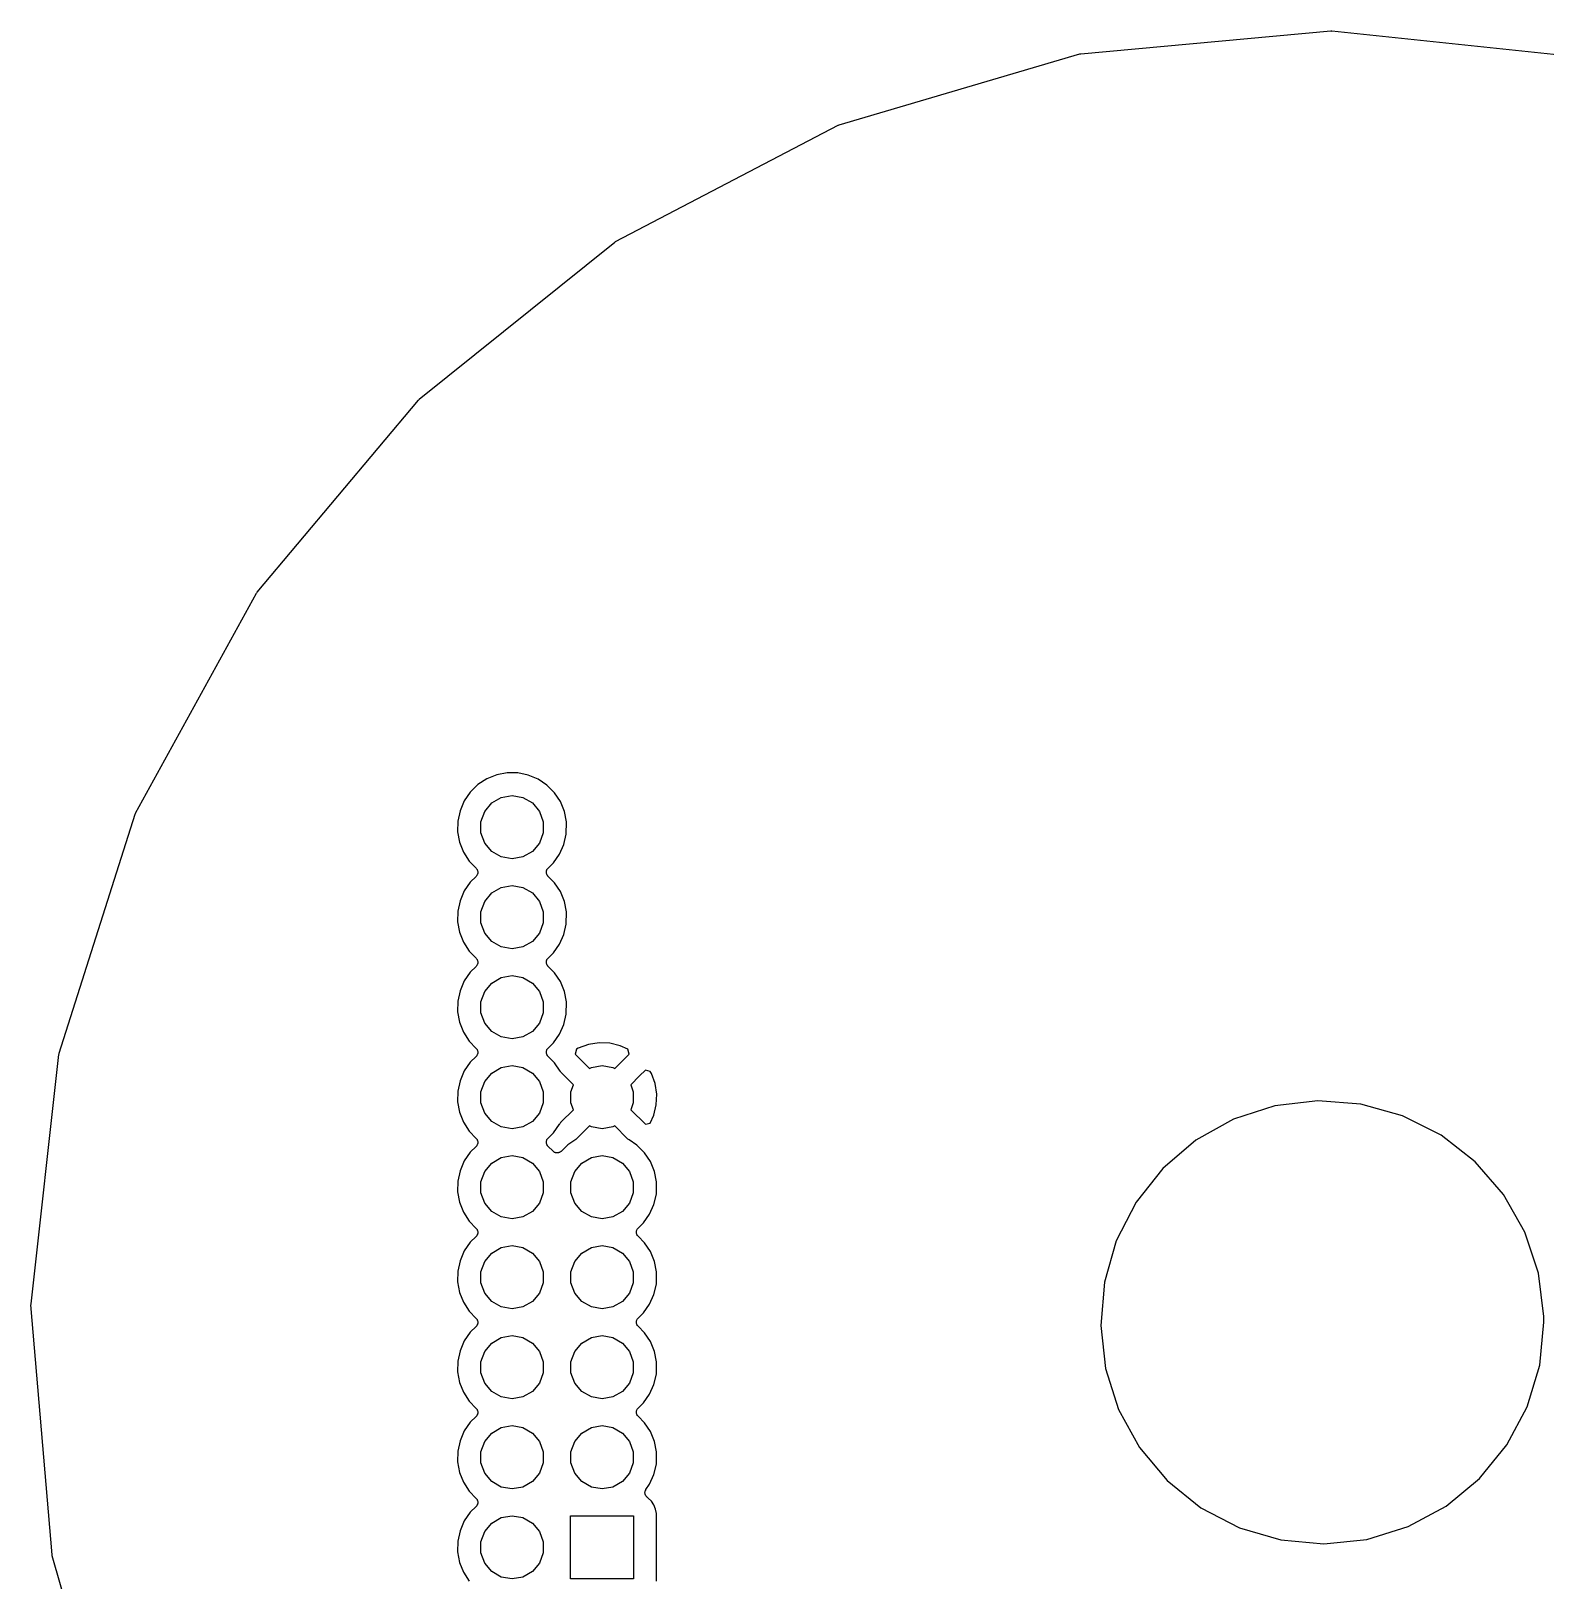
# Model space of a CAD drawing. Extents: x 171.3 to 228.7, y -128.7 to -71.3.
# Drawn here: x 171.31 to 204.95, y -105.73 to -71.31 of the extents above; entities that cross this region are included whole.
import ezdxf

# ---------------------------------------------------------------- set-up
doc = ezdxf.new("R2010")
doc.units = 0
doc.header["$MEASUREMENT"] = 0
doc.layers.add('BLACK', color=7, linetype='CONTINUOUS')

msp = doc.modelspace()

# ---------------------------------------------------------------- linework, layer by layer
at = {"layer": 'Black'}
for p, q in [((194.636, -71.8145), (200.188, -71.3092)), ((200.188, -71.3092), (200.2, -71.3103)), ((200.2, -71.3103), (200.213, -71.3094)), ((200.213, -71.3094), (205.757, -71.8921)), ((189.264, -73.3932), (194.612, -71.8191)), ((194.612, -71.8191), (194.624, -71.8177)), ((194.624, -71.8177), (194.636, -71.8145)), ((184.3, -75.9853), (189.241, -73.4024)), ((189.241, -73.4024), (189.252, -73.3987)), ((189.252, -73.3987), (189.264, -73.3932)), ((179.935, -79.4921), (184.279, -75.9989)), ((184.279, -75.9989), (184.29, -75.9929)), ((184.29, -75.9929), (184.3, -75.9853)), ((179.917, -79.5095), (179.926, -79.5015)), ((179.926, -79.5015), (179.935, -79.4921)), ((176.333, -83.7801), (179.917, -79.5095)), ((173.634, -88.6859), (176.319, -83.8005)), ((176.319, -83.8005), (176.327, -83.7908)), ((176.327, -83.7908), (176.333, -83.7801)), ((181.239, -88.054), (181.07, -88.2198)), ((181.438, -87.9243), (181.239, -88.054)), ((181.657, -87.8355), (181.438, -87.9243)), ((181.89, -87.7911), (181.657, -87.8355)), ((182.127, -87.7928), (181.89, -87.7911)), ((182.359, -87.8404), (182.127, -87.7928)), ((182.577, -87.9322), (182.359, -87.8404)), ((182.774, -88.0647), (182.577, -87.9322)), ((182.941, -88.2328), (182.774, -88.0647)), ((180.936, -88.4152), (180.843, -88.633)), ((181.07, -88.2198), (180.936, -88.4152)), ((181.548, -88.4617), (181.76, -88.3397)), ((181.76, -88.3397), (182, -88.2973)), ((182, -88.2973), (182.24, -88.3397)), ((182.24, -88.3397), (182.452, -88.4617)), ((183.072, -88.4301), (182.941, -88.2328)), ((183.162, -88.6492), (183.072, -88.4301)), ((171.938, -94.0226), (173.624, -88.7086)), ((173.624, -88.7086), (173.63, -88.6976)), ((173.63, -88.6976), (173.634, -88.6859)), ((180.843, -88.633), (180.794, -88.8647)), ((181.308, -88.878), (181.391, -88.6487)), ((181.391, -88.6487), (181.548, -88.4617)), ((182.452, -88.4617), (182.609, -88.6487)), ((182.609, -88.6487), (182.692, -88.878)), ((183.208, -88.8807), (183.162, -88.6492)), ((180.794, -88.8647), (180.79, -89.1016)), ((180.79, -89.1016), (180.833, -89.3346)), ((181.308, -89.122), (181.308, -88.878)), ((181.391, -89.3513), (181.308, -89.122)), ((182.692, -89.122), (182.609, -89.3513)), ((182.692, -88.878), (182.692, -89.122)), ((183.204, -89.153), (183.208, -88.8807)), ((180.833, -89.3346), (180.92, -89.5548)), ((181.548, -89.5383), (181.391, -89.3513)), ((182.609, -89.3513), (182.452, -89.5383)), ((183.055, -89.5996), (183.152, -89.3832)), ((183.152, -89.3832), (183.204, -89.153)), ((180.92, -89.5548), (181.049, -89.754)), ((181.049, -89.754), (181.203, -89.9134)), ((181.76, -89.6603), (181.548, -89.5383)), ((182, -89.7027), (181.76, -89.6603)), ((182.24, -89.6603), (182, -89.7027)), ((182.452, -89.5383), (182.24, -89.6603)), ((182.8, -89.9067), (182.919, -89.7932)), ((182.919, -89.7932), (183.055, -89.5996)), ((181.2, -90.0924), (181.07, -90.2198)), ((181.206, -90.0837), (181.2, -90.0924)), ((181.203, -89.9134), (181.209, -89.9223)), ((181.214, -90.0763), (181.206, -90.0837)), ((181.209, -89.9223), (181.216, -89.9299)), ((181.219, -90.0659), (181.214, -90.0763)), ((181.216, -89.9299), (181.221, -89.9404)), ((181.226, -90.0565), (181.219, -90.0659)), ((181.221, -89.9404), (181.227, -89.95)), ((181.229, -90.0462), (181.226, -90.0565)), ((181.227, -89.95), (181.23, -89.9604)), ((181.233, -90.0367), (181.229, -90.0462)), ((181.23, -89.9604), (181.234, -89.9701)), ((181.235, -90.0252), (181.233, -90.0367)), ((181.234, -89.9701), (181.235, -89.9816)), ((181.235, -89.9816), (181.238, -89.9928)), ((181.238, -90.014), (181.235, -90.0252)), ((181.238, -89.9928), (181.237, -90.0034)), ((181.237, -90.0034), (181.238, -90.014)), ((182.761, -89.9846), (182.764, -89.9752)), ((182.762, -89.997), (182.761, -89.9846)), ((182.761, -90.0093), (182.762, -89.997)), ((182.763, -90.0188), (182.761, -90.0093)), ((182.764, -90.0286), (182.763, -90.0188)), ((182.764, -89.9752), (182.765, -89.9654)), ((182.769, -90.04), (182.764, -90.0286)), ((182.765, -89.9654), (182.77, -89.9542)), ((182.772, -90.052), (182.769, -90.04)), ((182.77, -89.9542), (182.773, -89.9422)), ((182.777, -90.06), (182.772, -90.052)), ((182.773, -89.9422), (182.779, -89.9344)), ((182.781, -90.069), (182.777, -90.06)), ((182.779, -89.9344), (182.783, -89.9255)), ((182.79, -90.078), (182.781, -90.069)), ((182.783, -89.9255), (182.792, -89.9167)), ((182.797, -90.0882), (182.79, -90.078)), ((182.792, -89.9167), (182.8, -89.9067)), ((182.941, -90.2328), (182.797, -90.0882)), ((180.936, -90.4152), (180.843, -90.633)), ((181.07, -90.2198), (180.936, -90.4152)), ((181.391, -90.6487), (181.548, -90.4617)), ((181.548, -90.4617), (181.76, -90.3397)), ((181.76, -90.3397), (182, -90.2973)), ((182, -90.2973), (182.24, -90.3397)), ((182.24, -90.3397), (182.452, -90.4617)), ((182.452, -90.4617), (182.609, -90.6487)), ((183.072, -90.4301), (182.941, -90.2328)), ((183.162, -90.6492), (183.072, -90.4301)), ((180.843, -90.633), (180.794, -90.8647)), ((181.308, -90.878), (181.391, -90.6487)), ((182.609, -90.6487), (182.692, -90.878)), ((183.208, -90.8807), (183.162, -90.6492)), ((180.794, -90.8647), (180.79, -91.1016)), ((180.79, -91.1016), (180.833, -91.3346)), ((181.308, -91.122), (181.308, -90.878)), ((181.391, -91.3513), (181.308, -91.122)), ((182.692, -91.122), (182.609, -91.3513)), ((182.692, -90.878), (182.692, -91.122)), ((183.152, -91.3832), (183.204, -91.153)), ((183.204, -91.153), (183.208, -90.8807)), ((180.833, -91.3346), (180.92, -91.5548)), ((181.548, -91.5383), (181.391, -91.3513)), ((181.76, -91.6603), (181.548, -91.5383)), ((182.452, -91.5383), (182.24, -91.6603)), ((182.609, -91.3513), (182.452, -91.5383)), ((183.055, -91.5996), (183.152, -91.3832)), ((180.92, -91.5548), (181.049, -91.754)), ((181.049, -91.754), (181.203, -91.9134)), ((182, -91.7027), (181.76, -91.6603)), ((182.24, -91.6603), (182, -91.7027)), ((182.8, -91.9067), (182.919, -91.7932)), ((182.919, -91.7932), (183.055, -91.5996)), ((181.07, -92.2198), (180.936, -92.4152)), ((181.2, -92.0924), (181.07, -92.2198)), ((181.206, -92.0837), (181.2, -92.0924)), ((181.203, -91.9134), (181.209, -91.9223)), ((181.214, -92.0763), (181.206, -92.0837)), ((181.209, -91.9223), (181.216, -91.9299)), ((181.219, -92.0659), (181.214, -92.0763)), ((181.216, -91.9299), (181.221, -91.9404)), ((181.226, -92.0565), (181.219, -92.0659)), ((181.221, -91.9404), (181.227, -91.95)), ((181.229, -92.0462), (181.226, -92.0565)), ((181.227, -91.95), (181.23, -91.9604)), ((181.233, -92.0367), (181.229, -92.0462)), ((181.23, -91.9604), (181.234, -91.9701)), ((181.235, -92.0252), (181.233, -92.0367)), ((181.234, -91.9701), (181.235, -91.9816)), ((181.235, -91.9816), (181.238, -91.9928)), ((181.238, -92.014), (181.235, -92.0252)), ((181.238, -91.9928), (181.237, -92.0034)), ((181.237, -92.0034), (181.238, -92.014)), ((182.761, -91.9846), (182.764, -91.9752)), ((182.762, -91.997), (182.761, -91.9846)), ((182.761, -92.0093), (182.762, -91.997)), ((182.763, -92.0188), (182.761, -92.0093)), ((182.764, -92.0286), (182.763, -92.0188)), ((182.764, -91.9752), (182.765, -91.9654)), ((182.769, -92.04), (182.764, -92.0286)), ((182.765, -91.9654), (182.77, -91.9542)), ((182.772, -92.052), (182.769, -92.04)), ((182.77, -91.9542), (182.773, -91.9422)), ((182.777, -92.06), (182.772, -92.052)), ((182.773, -91.9422), (182.779, -91.9344)), ((182.781, -92.069), (182.777, -92.06)), ((182.779, -91.9344), (182.783, -91.9255)), ((182.79, -92.078), (182.781, -92.069)), ((182.783, -91.9255), (182.792, -91.9167)), ((182.797, -92.0882), (182.79, -92.078)), ((182.792, -91.9167), (182.8, -91.9067)), ((182.941, -92.2328), (182.797, -92.0882)), ((183.072, -92.4301), (182.941, -92.2328)), ((180.936, -92.4152), (180.843, -92.633)), ((181.391, -92.6487), (181.548, -92.4617)), ((181.548, -92.4617), (181.76, -92.3397)), ((181.76, -92.3397), (182, -92.2973)), ((182, -92.2973), (182.24, -92.3397)), ((182.24, -92.3397), (182.452, -92.4617)), ((182.452, -92.4617), (182.609, -92.6487)), ((183.162, -92.6492), (183.072, -92.4301)), ((180.794, -92.8647), (180.79, -93.1016)), ((180.843, -92.633), (180.794, -92.8647)), ((181.308, -92.878), (181.391, -92.6487)), ((181.308, -93.122), (181.308, -92.878)), ((182.609, -92.6487), (182.692, -92.878)), ((182.692, -92.878), (182.692, -93.122)), ((183.208, -92.8807), (183.162, -92.6492)), ((183.204, -93.153), (183.208, -92.8807)), ((180.79, -93.1016), (180.833, -93.3346)), ((181.391, -93.3513), (181.308, -93.122)), ((182.692, -93.122), (182.609, -93.3513)), ((183.152, -93.3832), (183.204, -93.153)), ((180.833, -93.3346), (180.92, -93.5548)), ((180.92, -93.5548), (181.049, -93.754)), ((181.548, -93.5383), (181.391, -93.3513)), ((181.76, -93.6603), (181.548, -93.5383)), ((182.452, -93.5383), (182.24, -93.6603)), ((182.609, -93.3513), (182.452, -93.5383)), ((182.919, -93.7932), (183.055, -93.5996)), ((183.055, -93.5996), (183.152, -93.3832)), ((181.049, -93.754), (181.203, -93.9134)), ((181.203, -93.9134), (181.209, -93.9223)), ((181.209, -93.9223), (181.216, -93.9299)), ((181.216, -93.9299), (181.221, -93.9404)), ((181.221, -93.9404), (181.227, -93.95)), ((181.227, -93.95), (181.23, -93.9604)), ((182, -93.7027), (181.76, -93.6603)), ((182.24, -93.6603), (182, -93.7027)), ((182.765, -93.9654), (182.77, -93.9542)), ((182.77, -93.9542), (182.773, -93.9422)), ((182.773, -93.9422), (182.779, -93.9344)), ((182.779, -93.9344), (182.783, -93.9255)), ((182.783, -93.9255), (182.792, -93.9167)), ((182.792, -93.9167), (182.8, -93.9067)), ((182.8, -93.9067), (182.919, -93.7932)), ((183.427, -93.9306), (183.399, -94.04)), ((183.471, -93.9073), (183.427, -93.9306)), ((183.697, -93.8245), (183.471, -93.9073)), ((183.933, -93.788), (183.697, -93.8245)), ((184.17, -93.7982), (183.933, -93.788)), ((184.402, -93.8545), (184.17, -93.7982)), ((184.574, -93.9347), (184.402, -93.8545)), ((184.601, -94.04), (184.574, -93.9347)), ((171.312, -99.587), (171.933, -94.0468)), ((171.933, -94.0468), (171.937, -94.0349)), ((171.937, -94.0349), (171.938, -94.0226)), ((181.07, -94.2198), (180.936, -94.4152)), ((181.2, -94.0924), (181.07, -94.2198)), ((181.206, -94.0837), (181.2, -94.0924)), ((181.214, -94.0763), (181.206, -94.0837)), ((181.219, -94.0659), (181.214, -94.0763)), ((181.226, -94.0565), (181.219, -94.0659)), ((181.229, -94.0462), (181.226, -94.0565)), ((181.233, -94.0367), (181.229, -94.0462)), ((181.23, -93.9604), (181.234, -93.9701)), ((181.235, -94.0252), (181.233, -94.0367)), ((181.234, -93.9701), (181.235, -93.9816)), ((181.235, -93.9816), (181.238, -93.9928)), ((181.238, -94.014), (181.235, -94.0252)), ((181.238, -93.9928), (181.237, -94.0034)), ((181.237, -94.0034), (181.238, -94.014)), ((181.76, -94.3397), (182, -94.2973)), ((182, -94.2973), (182.24, -94.3397)), ((182.761, -93.9846), (182.764, -93.9752)), ((182.762, -93.997), (182.761, -93.9846)), ((182.761, -94.0093), (182.762, -93.997)), ((182.763, -94.0188), (182.761, -94.0093)), ((182.764, -94.0286), (182.763, -94.0188)), ((182.764, -93.9752), (182.765, -93.9654)), ((182.769, -94.04), (182.764, -94.0286)), ((182.772, -94.052), (182.769, -94.04)), ((182.777, -94.06), (182.772, -94.052)), ((182.781, -94.069), (182.777, -94.06)), ((182.79, -94.078), (182.781, -94.069)), ((182.797, -94.0882), (182.79, -94.078)), ((182.941, -94.2328), (182.797, -94.0882)), ((183.066, -94.4221), (182.941, -94.2328)), ((183.399, -94.04), (183.721, -94.3619)), ((183.76, -94.3397), (184, -94.2973)), ((184, -94.2973), (184.24, -94.3397)), ((184.279, -94.3619), (184.601, -94.04)), ((180.843, -94.633), (180.794, -94.8647)), ((180.936, -94.4152), (180.843, -94.633)), ((181.391, -94.6487), (181.548, -94.4617)), ((181.548, -94.4617), (181.76, -94.3397)), ((182.24, -94.3397), (182.452, -94.4617)), ((182.452, -94.4617), (182.609, -94.6487)), ((183.075, -94.4312), (183.066, -94.4221)), ((183.082, -94.4416), (183.075, -94.4312)), ((183.364, -94.7235), (183.082, -94.4416)), ((183.721, -94.3619), (183.76, -94.3397)), ((184.24, -94.3397), (184.279, -94.3619)), ((184.831, -94.5277), (184.636, -94.7235)), ((184.96, -94.3992), (184.831, -94.5277)), ((184.831, -94.5277), (184.831, -94.5277)), ((184.831, -94.5277), (184.831, -94.5277)), ((185.069, -94.4271), (184.96, -94.3992)), ((185.093, -94.4706), (185.069, -94.4271)), ((185.176, -94.6975), (185.093, -94.4706)), ((180.794, -94.8647), (180.79, -95.1016)), ((181.308, -94.878), (181.391, -94.6487)), ((181.308, -95.122), (181.308, -94.878)), ((182.609, -94.6487), (182.692, -94.878)), ((182.692, -94.878), (182.692, -95.122)), ((183.308, -94.878), (183.364, -94.7235)), ((183.308, -95.122), (183.308, -94.878)), ((184.636, -94.7235), (184.692, -94.878)), ((184.692, -94.878), (184.692, -95.122)), ((185.212, -94.9326), (185.176, -94.6975)), ((185.202, -95.1703), (185.212, -94.9326)), ((180.79, -95.1016), (180.833, -95.3346)), ((180.833, -95.3346), (180.92, -95.5548)), ((181.391, -95.3513), (181.308, -95.122)), ((182.692, -95.122), (182.609, -95.3513)), ((183.083, -95.5573), (183.364, -95.2765)), ((183.364, -95.2765), (183.308, -95.122)), ((184.692, -95.122), (184.636, -95.2765)), ((184.636, -95.2765), (184.96, -95.6008)), ((185.146, -95.4015), (185.202, -95.1703)), ((198.943, -95.1914), (198.029, -95.4883)), ((199.897, -95.0776), (198.943, -95.1914)), ((200.855, -95.1513), (199.897, -95.0776)), ((201.78, -95.4097), (200.855, -95.1513)), ((180.92, -95.5548), (181.049, -95.754)), ((181.548, -95.5383), (181.391, -95.3513)), ((181.76, -95.6603), (181.548, -95.5383)), ((182, -95.7027), (181.76, -95.6603)), ((182.24, -95.6603), (182, -95.7027)), ((182.452, -95.5383), (182.24, -95.6603)), ((182.609, -95.3513), (182.452, -95.5383)), ((182.919, -95.7932), (183.055, -95.5996)), ((183.055, -95.5996), (183.057, -95.5955)), ((183.057, -95.5955), (183.058, -95.5945)), ((183.058, -95.5934), (183.07, -95.5763)), ((183.058, -95.5945), (183.058, -95.5934)), ((183.07, -95.5763), (183.082, -95.5589)), ((183.082, -95.5589), (183.083, -95.5582)), ((183.083, -95.5582), (183.083, -95.5573)), ((183.721, -95.6381), (183.439, -95.9201)), ((183.76, -95.6603), (183.721, -95.6381)), ((184, -95.7027), (183.76, -95.6603)), ((184.24, -95.6603), (184, -95.7027)), ((184.279, -95.6381), (184.24, -95.6603)), ((184.555, -95.9147), (184.279, -95.6381)), ((184.96, -95.6008), (185.065, -95.574)), ((185.065, -95.574), (185.146, -95.4015)), ((198.029, -95.4883), (197.19, -95.9571)), ((202.638, -95.843), (201.78, -95.4097)), ((181.049, -95.754), (181.203, -95.9134)), ((181.203, -95.9134), (181.209, -95.9223)), ((181.209, -95.9223), (181.216, -95.9299)), ((181.216, -95.9299), (181.221, -95.9404)), ((181.221, -95.9404), (181.227, -95.95)), ((181.227, -95.95), (181.23, -95.9604)), ((181.23, -95.9604), (181.234, -95.9701)), ((181.234, -95.9701), (181.235, -95.9816)), ((181.235, -95.9816), (181.238, -95.9928)), ((181.238, -96.014), (181.235, -96.0252)), ((181.238, -95.9928), (181.237, -96.0034)), ((181.237, -96.0034), (181.238, -96.014)), ((182.761, -95.9846), (182.764, -95.9752)), ((182.762, -95.997), (182.761, -95.9846)), ((182.761, -96.0093), (182.762, -95.997)), ((182.763, -96.0188), (182.761, -96.0093)), ((182.764, -96.0286), (182.763, -96.0188)), ((182.764, -95.9752), (182.765, -95.9654)), ((182.765, -95.9654), (182.77, -95.9542)), ((182.77, -95.9542), (182.773, -95.9422)), ((182.773, -95.9422), (182.779, -95.9344)), ((182.779, -95.9344), (182.783, -95.9255)), ((182.783, -95.9255), (182.792, -95.9167)), ((182.792, -95.9167), (182.8, -95.9067)), ((182.8, -95.9067), (182.919, -95.7932)), ((183.419, -95.9366), (183.239, -96.054)), ((183.428, -95.9276), (183.419, -95.9366)), ((183.439, -95.9201), (183.428, -95.9276)), ((184.565, -95.9217), (184.555, -95.9147)), ((184.574, -95.9302), (184.565, -95.9217)), ((184.601, -95.948), (184.574, -95.9302)), ((184.774, -96.0647), (184.601, -95.948)), ((197.19, -95.9571), (196.458, -96.5799)), ((203.395, -96.4346), (202.638, -95.843)), ((181.07, -96.2198), (180.936, -96.4152)), ((181.2, -96.0924), (181.07, -96.2198)), ((181.206, -96.0837), (181.2, -96.0924)), ((181.214, -96.0763), (181.206, -96.0837)), ((181.219, -96.0659), (181.214, -96.0763)), ((181.226, -96.0565), (181.219, -96.0659)), ((181.229, -96.0462), (181.226, -96.0565)), ((181.233, -96.0367), (181.229, -96.0462)), ((181.235, -96.0252), (181.233, -96.0367)), ((181.548, -96.4617), (181.76, -96.3397)), ((181.76, -96.3397), (182, -96.2973)), ((182, -96.2973), (182.24, -96.3397)), ((182.24, -96.3397), (182.452, -96.4617)), ((182.769, -96.04), (182.764, -96.0286)), ((182.772, -96.052), (182.769, -96.04)), ((182.777, -96.06), (182.772, -96.052)), ((182.781, -96.069), (182.777, -96.06)), ((182.79, -96.078), (182.781, -96.069)), ((182.797, -96.0882), (182.79, -96.078)), ((182.909, -96.201), (182.797, -96.0882)), ((182.918, -96.2071), (182.909, -96.201)), ((182.925, -96.2148), (182.918, -96.2071)), ((182.936, -96.2197), (182.925, -96.2148)), ((182.945, -96.2264), (182.936, -96.2197)), ((182.955, -96.2292), (182.945, -96.2264)), ((182.965, -96.2338), (182.955, -96.2292)), ((182.977, -96.2349), (182.965, -96.2338)), ((182.988, -96.238), (182.977, -96.2349)), ((182.998, -96.2371), (182.988, -96.238)), ((183.009, -96.2381), (182.998, -96.2371)), ((183.02, -96.2352), (183.009, -96.2381)), ((183.032, -96.2343), (183.02, -96.2352)), ((183.041, -96.2298), (183.032, -96.2343)), ((183.052, -96.2271), (183.041, -96.2298)), ((183.061, -96.2206), (183.052, -96.2271)), ((183.072, -96.2158), (183.061, -96.2206)), ((183.079, -96.2083), (183.072, -96.2158)), ((183.088, -96.2022), (183.079, -96.2083)), ((183.239, -96.054), (183.088, -96.2022)), ((183.548, -96.4617), (183.76, -96.3397)), ((183.76, -96.3397), (184, -96.2973)), ((184, -96.2973), (184.24, -96.3397)), ((184.24, -96.3397), (184.452, -96.4617)), ((184.941, -96.2328), (184.774, -96.0647)), ((185.072, -96.4301), (184.941, -96.2328)), ((180.843, -96.633), (180.794, -96.8647)), ((180.936, -96.4152), (180.843, -96.633)), ((181.308, -96.878), (181.391, -96.6487)), ((181.391, -96.6487), (181.548, -96.4617)), ((182.452, -96.4617), (182.609, -96.6487)), ((182.609, -96.6487), (182.692, -96.878)), ((183.308, -96.878), (183.391, -96.6487)), ((183.391, -96.6487), (183.548, -96.4617)), ((184.452, -96.4617), (184.609, -96.6487)), ((184.609, -96.6487), (184.692, -96.878)), ((185.162, -96.6492), (185.072, -96.4301)), ((185.208, -96.8807), (185.162, -96.6492)), ((196.458, -96.5799), (195.862, -97.3329)), ((204.023, -97.162), (203.395, -96.4346)), ((180.794, -96.8647), (180.79, -97.1016)), ((181.308, -97.122), (181.308, -96.878)), ((182.692, -96.878), (182.692, -97.122)), ((183.308, -97.122), (183.308, -96.878)), ((184.692, -96.878), (184.692, -97.122)), ((185.204, -97.153), (185.208, -96.8807)), ((180.79, -97.1016), (180.833, -97.3346)), ((180.833, -97.3346), (180.92, -97.5548)), ((181.391, -97.3513), (181.308, -97.122)), ((181.548, -97.5383), (181.391, -97.3513)), ((182.609, -97.3513), (182.452, -97.5383)), ((182.692, -97.122), (182.609, -97.3513)), ((183.391, -97.3513), (183.308, -97.122)), ((183.548, -97.5383), (183.391, -97.3513)), ((184.609, -97.3513), (184.452, -97.5383)), ((184.692, -97.122), (184.609, -97.3513)), ((185.055, -97.5996), (185.152, -97.3832)), ((185.152, -97.3832), (185.204, -97.153)), ((195.862, -97.3329), (195.422, -98.1876)), ((204.498, -97.9975), (204.023, -97.162)), ((180.92, -97.5548), (181.049, -97.754)), ((181.76, -97.6603), (181.548, -97.5383)), ((182, -97.7027), (181.76, -97.6603)), ((182.24, -97.6603), (182, -97.7027)), ((182.452, -97.5383), (182.24, -97.6603)), ((183.76, -97.6603), (183.548, -97.5383)), ((184, -97.7027), (183.76, -97.6603)), ((184.24, -97.6603), (184, -97.7027)), ((184.452, -97.5383), (184.24, -97.6603)), ((184.919, -97.7932), (185.055, -97.5996)), ((181.049, -97.754), (181.203, -97.9134)), ((181.206, -98.0837), (181.2, -98.0924)), ((181.203, -97.9134), (181.209, -97.9223)), ((181.214, -98.0763), (181.206, -98.0837)), ((181.209, -97.9223), (181.216, -97.9299)), ((181.219, -98.0659), (181.214, -98.0763)), ((181.216, -97.9299), (181.221, -97.9404)), ((181.226, -98.0565), (181.219, -98.0659)), ((181.221, -97.9404), (181.227, -97.95)), ((181.229, -98.0462), (181.226, -98.0565)), ((181.227, -97.95), (181.23, -97.9604)), ((181.233, -98.0367), (181.229, -98.0462)), ((181.23, -97.9604), (181.234, -97.9701)), ((181.235, -98.0252), (181.233, -98.0367)), ((181.234, -97.9701), (181.235, -97.9816)), ((181.235, -97.9816), (181.238, -97.9928)), ((181.238, -98.014), (181.235, -98.0252)), ((181.238, -97.9928), (181.237, -98.0034)), ((181.237, -98.0034), (181.238, -98.014)), ((184.761, -97.9846), (184.764, -97.9752)), ((184.762, -97.997), (184.761, -97.9846)), ((184.761, -98.0093), (184.762, -97.997)), ((184.763, -98.0188), (184.761, -98.0093)), ((184.764, -98.0286), (184.763, -98.0188)), ((184.764, -97.9752), (184.765, -97.9654)), ((184.769, -98.04), (184.764, -98.0286)), ((184.765, -97.9654), (184.77, -97.9542)), ((184.772, -98.052), (184.769, -98.04)), ((184.77, -97.9542), (184.773, -97.9422)), ((184.777, -98.06), (184.772, -98.052)), ((184.773, -97.9422), (184.779, -97.9344)), ((184.781, -98.069), (184.777, -98.06)), ((184.779, -97.9344), (184.783, -97.9255)), ((184.79, -98.078), (184.781, -98.069)), ((184.783, -97.9255), (184.792, -97.9167)), ((184.797, -98.0882), (184.79, -98.078)), ((184.792, -97.9167), (184.8, -97.9067)), ((184.941, -98.2328), (184.797, -98.0882)), ((184.8, -97.9067), (184.919, -97.7932)), ((204.801, -98.9092), (204.498, -97.9975)), ((180.936, -98.4152), (180.843, -98.633)), ((181.07, -98.2198), (180.936, -98.4152)), ((181.2, -98.0924), (181.07, -98.2198)), ((181.548, -98.4617), (181.76, -98.3397)), ((181.76, -98.3397), (182, -98.2973)), ((182, -98.2973), (182.24, -98.3397)), ((182.24, -98.3397), (182.452, -98.4617)), ((183.548, -98.4617), (183.76, -98.3397)), ((183.76, -98.3397), (184, -98.2973)), ((184, -98.2973), (184.24, -98.3397)), ((184.24, -98.3397), (184.452, -98.4617)), ((185.072, -98.4301), (184.941, -98.2328)), ((185.162, -98.6492), (185.072, -98.4301)), ((195.422, -98.1876), (195.157, -99.1112)), ((180.843, -98.633), (180.794, -98.8647)), ((181.308, -98.878), (181.391, -98.6487)), ((181.391, -98.6487), (181.548, -98.4617)), ((182.452, -98.4617), (182.609, -98.6487)), ((182.609, -98.6487), (182.692, -98.878)), ((183.308, -98.878), (183.391, -98.6487)), ((183.391, -98.6487), (183.548, -98.4617)), ((184.452, -98.4617), (184.609, -98.6487)), ((184.609, -98.6487), (184.692, -98.878)), ((185.208, -98.8807), (185.162, -98.6492)), ((180.794, -98.8647), (180.79, -99.1016)), ((180.79, -99.1016), (180.833, -99.3346)), ((181.308, -99.122), (181.308, -98.878)), ((182.692, -98.878), (182.692, -99.122)), ((183.308, -99.122), (183.308, -98.878)), ((184.692, -98.878), (184.692, -99.122)), ((185.204, -99.153), (185.208, -98.8807)), ((195.157, -99.1112), (195.077, -100.069)), ((204.922, -99.8678), (204.801, -98.9092)), ((180.833, -99.3346), (180.92, -99.5548)), ((181.391, -99.3513), (181.308, -99.122)), ((181.548, -99.5383), (181.391, -99.3513)), ((182.609, -99.3513), (182.452, -99.5383)), ((182.692, -99.122), (182.609, -99.3513)), ((183.391, -99.3513), (183.308, -99.122)), ((183.548, -99.5383), (183.391, -99.3513)), ((184.609, -99.3513), (184.452, -99.5383)), ((184.692, -99.122), (184.609, -99.3513)), ((185.055, -99.5996), (185.152, -99.3832)), ((185.152, -99.3832), (185.204, -99.153)), ((171.311, -99.6118), (171.312, -99.5994)), ((171.778, -105.167), (171.311, -99.6118)), ((171.312, -99.5994), (171.312, -99.587)), ((180.92, -99.5548), (181.049, -99.754)), ((181.049, -99.754), (181.203, -99.9134)), ((181.76, -99.6603), (181.548, -99.5383)), ((182, -99.7027), (181.76, -99.6603)), ((182.24, -99.6603), (182, -99.7027)), ((182.452, -99.5383), (182.24, -99.6603)), ((183.76, -99.6603), (183.548, -99.5383)), ((184, -99.7027), (183.76, -99.6603)), ((184.24, -99.6603), (184, -99.7027)), ((184.452, -99.5383), (184.24, -99.6603)), ((184.8, -99.9067), (184.919, -99.7932)), ((184.919, -99.7932), (185.055, -99.5996)), ((181.2, -100.092), (181.07, -100.22)), ((181.206, -100.084), (181.2, -100.092)), ((181.203, -99.9134), (181.209, -99.9223)), ((181.214, -100.076), (181.206, -100.084)), ((181.209, -99.9223), (181.216, -99.9299)), ((181.219, -100.066), (181.214, -100.076)), ((181.216, -99.9299), (181.221, -99.9404)), ((181.226, -100.057), (181.219, -100.066)), ((181.221, -99.9404), (181.227, -99.95)), ((181.229, -100.046), (181.226, -100.057)), ((181.227, -99.95), (181.23, -99.9604)), ((181.233, -100.037), (181.229, -100.046)), ((181.23, -99.9604), (181.234, -99.9701)), ((181.235, -100.025), (181.233, -100.037)), ((181.234, -99.9701), (181.235, -99.9816)), ((181.235, -99.9816), (181.238, -99.9928)), ((181.238, -100.014), (181.235, -100.025)), ((181.238, -99.9928), (181.237, -100.003)), ((181.237, -100.003), (181.238, -100.014)), ((184.761, -99.9846), (184.764, -99.9752)), ((184.762, -99.997), (184.761, -99.9846)), ((184.761, -100.009), (184.762, -99.997)), ((184.763, -100.019), (184.761, -100.009)), ((184.764, -100.029), (184.763, -100.019)), ((184.764, -99.9752), (184.765, -99.9654)), ((184.769, -100.04), (184.764, -100.029)), ((184.765, -99.9654), (184.77, -99.9542)), ((184.772, -100.052), (184.769, -100.04)), ((184.77, -99.9542), (184.773, -99.9422)), ((184.777, -100.06), (184.772, -100.052)), ((184.773, -99.9422), (184.779, -99.9344)), ((184.781, -100.069), (184.777, -100.06)), ((184.779, -99.9344), (184.783, -99.9255)), ((184.79, -100.078), (184.781, -100.069)), ((184.783, -99.9255), (184.792, -99.9167)), ((184.797, -100.088), (184.79, -100.078)), ((184.792, -99.9167), (184.8, -99.9067)), ((184.941, -100.233), (184.797, -100.088)), ((195.077, -100.069), (195.184, -101.024)), ((204.83, -100.956), (204.924, -99.9947)), ((204.924, -99.9947), (204.922, -99.8678)), ((180.936, -100.415), (180.843, -100.633)), ((181.07, -100.22), (180.936, -100.415)), ((181.391, -100.649), (181.548, -100.462)), ((181.548, -100.462), (181.76, -100.34)), ((181.76, -100.34), (182, -100.297)), ((182, -100.297), (182.24, -100.34)), ((182.24, -100.34), (182.452, -100.462)), ((182.452, -100.462), (182.609, -100.649)), ((183.391, -100.649), (183.548, -100.462)), ((183.548, -100.462), (183.76, -100.34)), ((183.76, -100.34), (184, -100.297)), ((184, -100.297), (184.24, -100.34)), ((184.24, -100.34), (184.452, -100.462)), ((184.452, -100.462), (184.609, -100.649)), ((185.072, -100.43), (184.941, -100.233)), ((185.162, -100.649), (185.072, -100.43)), ((180.843, -100.633), (180.794, -100.865)), ((181.308, -100.878), (181.391, -100.649)), ((182.609, -100.649), (182.692, -100.878)), ((183.308, -100.878), (183.391, -100.649)), ((184.609, -100.649), (184.692, -100.878)), ((185.208, -100.881), (185.162, -100.649)), ((180.794, -100.865), (180.79, -101.102)), ((180.79, -101.102), (180.833, -101.335)), ((181.308, -101.122), (181.308, -100.878)), ((181.391, -101.351), (181.308, -101.122)), ((182.692, -101.122), (182.609, -101.351)), ((182.692, -100.878), (182.692, -101.122)), ((183.308, -101.122), (183.308, -100.878)), ((183.391, -101.351), (183.308, -101.122)), ((184.692, -101.122), (184.609, -101.351)), ((184.692, -100.878), (184.692, -101.122)), ((185.152, -101.383), (185.204, -101.153)), ((185.204, -101.153), (185.208, -100.881)), ((195.184, -101.024), (195.475, -101.94)), ((204.552, -101.876), (204.83, -100.956)), ((180.833, -101.335), (180.92, -101.555)), ((181.548, -101.538), (181.391, -101.351)), ((182.609, -101.351), (182.452, -101.538)), ((183.548, -101.538), (183.391, -101.351)), ((184.609, -101.351), (184.452, -101.538)), ((185.055, -101.6), (185.152, -101.383)), ((180.92, -101.555), (181.049, -101.754)), ((181.049, -101.754), (181.203, -101.913)), ((181.76, -101.66), (181.548, -101.538)), ((182, -101.703), (181.76, -101.66)), ((182.24, -101.66), (182, -101.703)), ((182.452, -101.538), (182.24, -101.66)), ((183.76, -101.66), (183.548, -101.538)), ((184, -101.703), (183.76, -101.66)), ((184.24, -101.66), (184, -101.703)), ((184.452, -101.538), (184.24, -101.66)), ((184.8, -101.907), (184.919, -101.793)), ((184.919, -101.793), (185.055, -101.6)), ((181.2, -102.092), (181.07, -102.22)), ((181.206, -102.084), (181.2, -102.092)), ((181.203, -101.913), (181.209, -101.922)), ((181.214, -102.076), (181.206, -102.084)), ((181.209, -101.922), (181.216, -101.93)), ((181.219, -102.066), (181.214, -102.076)), ((181.216, -101.93), (181.221, -101.94)), ((181.226, -102.057), (181.219, -102.066)), ((181.221, -101.94), (181.227, -101.95)), ((181.229, -102.046), (181.226, -102.057)), ((181.227, -101.95), (181.23, -101.96)), ((181.233, -102.037), (181.229, -102.046)), ((181.23, -101.96), (181.234, -101.97)), ((181.235, -102.025), (181.233, -102.037)), ((181.234, -101.97), (181.235, -101.982)), ((181.235, -101.982), (181.238, -101.993)), ((181.238, -102.014), (181.235, -102.025)), ((181.238, -101.993), (181.237, -102.003)), ((181.237, -102.003), (181.238, -102.014)), ((184.761, -101.985), (184.764, -101.975)), ((184.762, -101.997), (184.761, -101.985)), ((184.761, -102.009), (184.762, -101.997)), ((184.763, -102.019), (184.761, -102.009)), ((184.764, -102.029), (184.763, -102.019)), ((184.764, -101.975), (184.765, -101.965)), ((184.769, -102.04), (184.764, -102.029)), ((184.765, -101.965), (184.77, -101.954)), ((184.772, -102.052), (184.769, -102.04)), ((184.77, -101.954), (184.773, -101.942)), ((184.777, -102.06), (184.772, -102.052)), ((184.773, -101.942), (184.779, -101.934)), ((184.781, -102.069), (184.777, -102.06)), ((184.779, -101.934), (184.783, -101.926)), ((184.79, -102.078), (184.781, -102.069)), ((184.783, -101.926), (184.792, -101.917)), ((184.797, -102.088), (184.79, -102.078)), ((184.792, -101.917), (184.8, -101.907)), ((184.941, -102.233), (184.797, -102.088)), ((195.475, -101.94), (195.938, -102.782)), ((204.101, -102.725), (204.552, -101.876)), ((180.936, -102.415), (180.843, -102.633)), ((181.07, -102.22), (180.936, -102.415)), ((181.391, -102.649), (181.548, -102.462)), ((181.548, -102.462), (181.76, -102.34)), ((181.76, -102.34), (182, -102.297)), ((182, -102.297), (182.24, -102.34)), ((182.24, -102.34), (182.452, -102.462)), ((182.452, -102.462), (182.609, -102.649)), ((183.391, -102.649), (183.548, -102.462)), ((183.548, -102.462), (183.76, -102.34)), ((183.76, -102.34), (184, -102.297)), ((184, -102.297), (184.24, -102.34)), ((184.24, -102.34), (184.452, -102.462)), ((184.452, -102.462), (184.609, -102.649)), ((185.072, -102.43), (184.941, -102.233)), ((185.162, -102.649), (185.072, -102.43)), ((180.794, -102.865), (180.79, -103.102)), ((180.843, -102.633), (180.794, -102.865)), ((181.308, -102.878), (181.391, -102.649)), ((181.308, -103.122), (181.308, -102.878)), ((182.609, -102.649), (182.692, -102.878)), ((182.692, -102.878), (182.692, -103.122)), ((183.308, -102.878), (183.391, -102.649)), ((183.308, -103.122), (183.308, -102.878)), ((184.609, -102.649), (184.692, -102.878)), ((184.692, -102.878), (184.692, -103.122)), ((185.208, -102.881), (185.162, -102.649)), ((185.204, -103.153), (185.208, -102.881)), ((195.938, -102.782), (196.555, -103.518)), ((203.494, -103.469), (204.101, -102.725)), ((180.79, -103.102), (180.833, -103.335)), ((181.391, -103.351), (181.308, -103.122)), ((182.692, -103.122), (182.609, -103.351)), ((183.391, -103.351), (183.308, -103.122)), ((184.692, -103.122), (184.609, -103.351)), ((185.152, -103.383), (185.204, -103.153)), ((180.833, -103.335), (180.92, -103.555)), ((180.92, -103.555), (181.049, -103.754)), ((181.548, -103.538), (181.391, -103.351)), ((181.76, -103.66), (181.548, -103.538)), ((182.452, -103.538), (182.24, -103.66)), ((182.609, -103.351), (182.452, -103.538)), ((183.548, -103.538), (183.391, -103.351)), ((183.76, -103.66), (183.548, -103.538)), ((184.452, -103.538), (184.24, -103.66)), ((184.609, -103.351), (184.452, -103.538)), ((185.055, -103.6), (185.152, -103.383)), ((196.555, -103.518), (197.304, -104.12)), ((202.753, -104.082), (203.494, -103.469)), ((181.049, -103.754), (181.203, -103.913)), ((181.203, -103.913), (181.209, -103.922)), ((181.209, -103.922), (181.216, -103.93)), ((181.216, -103.93), (181.221, -103.94)), ((181.221, -103.94), (181.227, -103.95)), ((182, -103.703), (181.76, -103.66)), ((182.24, -103.66), (182, -103.703)), ((184, -103.703), (183.76, -103.66)), ((184.24, -103.66), (184, -103.703)), ((184.951, -103.78), (184.954, -103.768)), ((184.952, -103.79), (184.951, -103.78)), ((184.951, -103.799), (184.952, -103.79)), ((184.954, -103.811), (184.951, -103.799)), ((184.954, -103.768), (184.955, -103.755)), ((184.956, -103.824), (184.954, -103.811)), ((184.955, -103.755), (184.959, -103.747)), ((184.96, -103.833), (184.956, -103.824)), ((184.959, -103.747), (184.961, -103.737)), ((184.962, -103.842), (184.96, -103.833)), ((184.961, -103.737), (184.968, -103.727)), ((184.97, -103.852), (184.962, -103.842)), ((184.968, -103.727), (184.974, -103.715)), ((184.975, -103.864), (184.97, -103.852)), ((184.974, -103.715), (185.055, -103.6)), ((184.982, -103.87), (184.975, -103.864)), ((184.987, -103.878), (184.982, -103.87)), ((184.998, -103.885), (184.987, -103.878)), ((185.007, -103.894), (184.998, -103.885)), ((185.024, -103.905), (185.007, -103.894)), ((185.095, -103.976), (185.024, -103.905)), ((181.07, -104.22), (180.936, -104.415)), ((181.2, -104.092), (181.07, -104.22)), ((181.206, -104.084), (181.2, -104.092)), ((181.214, -104.076), (181.206, -104.084)), ((181.219, -104.066), (181.214, -104.076)), ((181.226, -104.057), (181.219, -104.066)), ((181.229, -104.046), (181.226, -104.057)), ((181.227, -103.95), (181.23, -103.96)), ((181.233, -104.037), (181.229, -104.046)), ((181.23, -103.96), (181.234, -103.97)), ((181.235, -104.025), (181.233, -104.037)), ((181.234, -103.97), (181.235, -103.982)), ((181.235, -103.982), (181.238, -103.993)), ((181.238, -104.014), (181.235, -104.025)), ((181.238, -103.993), (181.237, -104.003)), ((181.237, -104.003), (181.238, -104.014)), ((185.15, -104.059), (185.095, -103.976)), ((185.188, -104.152), (185.15, -104.059)), ((185.208, -104.25), (185.188, -104.152)), ((185.208, -105.75), (185.208, -104.25)), ((197.304, -104.12), (198.156, -104.565)), ((201.908, -104.539), (202.753, -104.082)), ((180.936, -104.415), (180.843, -104.633)), ((181.391, -104.649), (181.548, -104.462)), ((181.548, -104.462), (181.76, -104.34)), ((181.76, -104.34), (182, -104.297)), ((182, -104.297), (182.24, -104.34)), ((182.24, -104.34), (182.452, -104.462)), ((182.452, -104.462), (182.609, -104.649)), ((183.3, -105.7), (183.3, -104.3)), ((183.3, -104.3), (184.7, -104.3)), ((184.7, -104.3), (184.7, -105.7)), ((198.156, -104.565), (199.077, -104.836)), ((200.99, -104.823), (201.908, -104.539)), ((180.794, -104.865), (180.79, -105.102)), ((180.843, -104.633), (180.794, -104.865)), ((181.308, -104.878), (181.391, -104.649)), ((181.308, -105.122), (181.308, -104.878)), ((182.609, -104.649), (182.692, -104.878)), ((182.692, -104.878), (182.692, -105.122)), ((199.077, -104.836), (200.034, -104.923)), ((200.034, -104.923), (200.99, -104.823)), ((171.781, -105.179), (171.778, -105.167)), ((171.782, -105.192), (171.781, -105.179)), ((173.319, -110.55), (171.782, -105.192)), ((180.79, -105.102), (180.833, -105.335)), ((181.391, -105.351), (181.308, -105.122)), ((182.692, -105.122), (182.609, -105.351)), ((180.833, -105.335), (180.92, -105.555)), ((180.92, -105.555), (181.049, -105.754)), ((181.548, -105.538), (181.391, -105.351)), ((181.76, -105.66), (181.548, -105.538)), ((182, -105.703), (181.76, -105.66)), ((182.24, -105.66), (182, -105.703)), ((182.452, -105.538), (182.24, -105.66)), ((182.609, -105.351), (182.452, -105.538)), ((184.7, -105.7), (183.3, -105.7))]:
    msp.add_line(p, q, dxfattribs=at)

doc.saveas('drawing.dxf')
